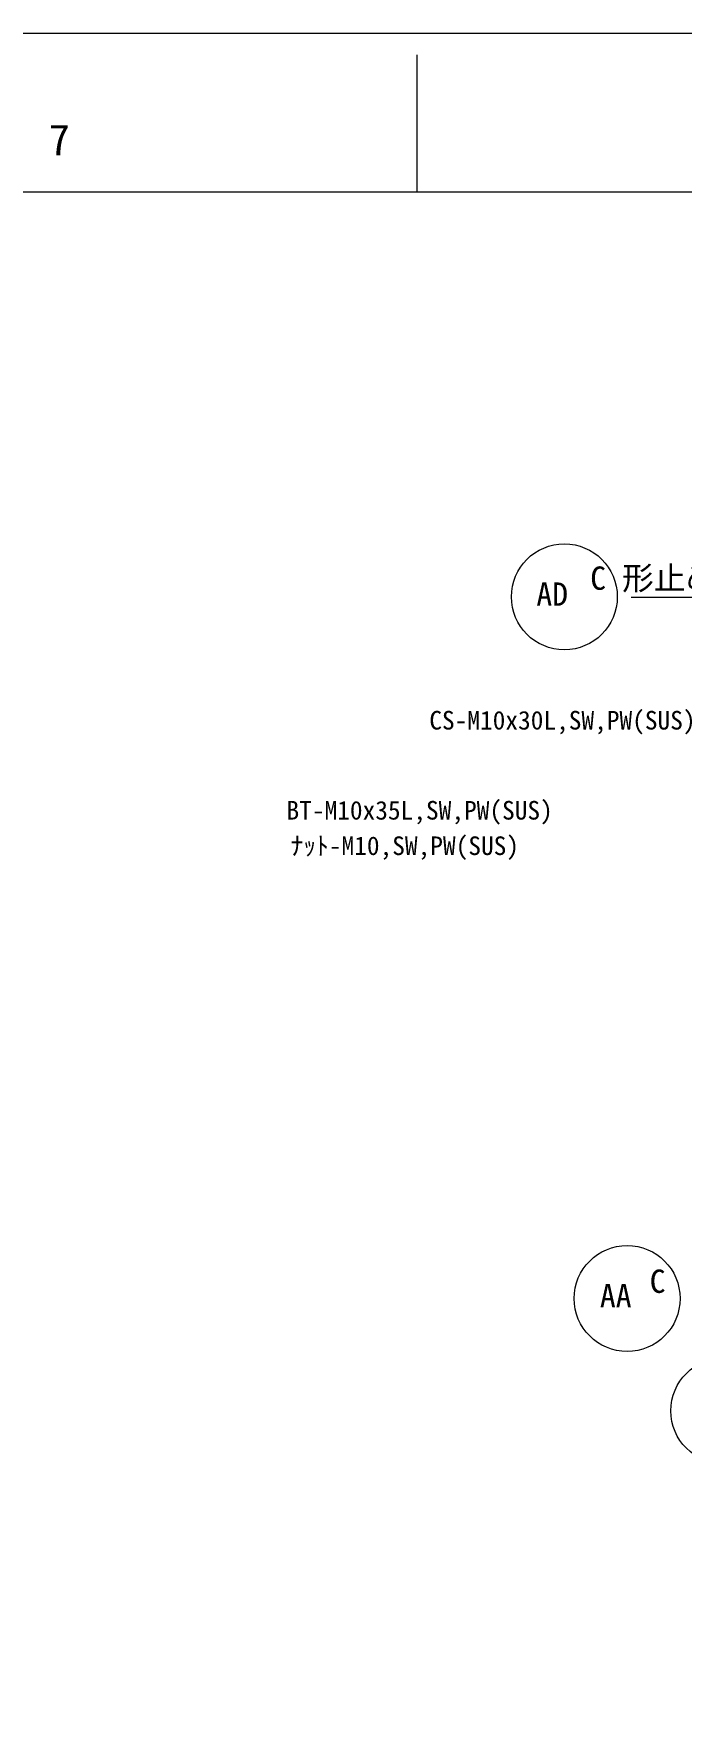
# Model space of a CAD drawing. Units: millimetres at full size. Extents: x -24503 to 24503, y -7436 to 7436.
# Drawn here: x -10536 to -10047, y 3836 to 5107 of the extents above; entities that cross this region are included whole.
import ezdxf
from ezdxf.enums import TextEntityAlignment as Align

# ---------------------------------------------------------------- set-up
doc = ezdxf.new("R2010")
doc.units = ezdxf.units.MM
doc.header["$LTSCALE"] = 4.8
for name, color, linetype, lineweight in [('0-0_90_FRAME', 2, 'Continuous', 9), ('0-1_91_BLANK', 6, 'Continuous', 9), ('0-2_08_DIM', 3, 'Continuous', 9), ('0-4_0', 2, 'Continuous', 9)]:
    doc.layers.add(name, color=color, linetype=linetype, lineweight=lineweight)
doc.layers.add('0-9_07_TEXT', color=2, linetype='Continuous')
doc.styles.add('ＭＳ ゴシック', font='')
doc.styles.add('ＭＳ Ｐゴシック', font='')
doc.styles.get('ＭＳ ゴシック').set_extended_font_data('MS Gothic')
doc.styles.get('ＭＳ Ｐゴシック').set_extended_font_data('MS PGothic')

# ---------------------------------------------------------------- blocks, each defined once
blk = doc.blocks.new('AM_BALLOON1')
at = {"layer": '0-2_08_DIM'}
blk.add_circle((0, 0), 5, dxfattribs=at)

msp = doc.modelspace()

# ---------------------------------------------------------------- linework, layer by layer
at = {"layer": '0-0_90_FRAME'}
msp.add_line((-10246.47, 4987.401), (-10246.47, 5091.097), dxfattribs=at)
at = {"layer": '0-0_90_FRAME', "color": 6}
msp.add_lwpolyline([(-13887.51, 546.97), (-7676.365, 546.97), (-7676.365, 4987.401), (-13887.51, 4987.401)], close=True, dxfattribs=at)
at = {"layer": '0-1_91_BLANK'}
msp.add_lwpolyline([(-14198.277, 443.738), (-7572.67, 443.738), (-7572.67, 5107.097), (-14198.277, 5107.097)], close=True, dxfattribs=at)
at = {"layer": '0-2_08_DIM', "color": 2}
msp.add_line((-10084.809, 4681.308), (-9702.009, 4681.308), dxfattribs=at)

# ---------------------------------------------------------------- block references
at = {"layer": '0-2_08_DIM', "xscale": 8, "yscale": 8}
for p in [(-10135.403, 4681.492), (-10087.982, 4151.263), (-10014.924, 4066.407)]:
    msp.add_blockref('AM_BALLOON1', p, dxfattribs=at)

# ---------------------------------------------------------------- texts
at = {"layer": '0-0_90_FRAME', "color": 134, "style": 'ＭＳ ゴシック'}
msp.add_text('7', height=23.46, dxfattribs=at).set_placement((-10524.87, 5008.055), align=Align.BOTTOM_LEFT)
at = {"layer": '0-2_08_DIM', "color": 2}
for s, style, p in [('C', 'ＭＳ ゴシック', (-10115.838, 4681.537)), ('形止め輪', 'ＭＳ Ｐゴシック', (-10091.838, 4681.537)), ('C', 'ＭＳ ゴシック', (-10070.919, 4150.232))]:
    msp.add_text(s, height=17.6, dxfattribs=dict(at, style=style)).set_placement(p, align=Align.BOTTOM_LEFT)
at = {"layer": '0-4_0', "color": 134, "style": 'ＭＳ ゴシック'}
for s, p in [('AD', (-10156.546, 4669.492)), ('AA', (-10108.553, 4139.263))]:
    msp.add_text(s, height=17.6, dxfattribs=at).set_placement(p, align=Align.BOTTOM_LEFT)
at = {"layer": '0-9_07_TEXT', "color": 134, "style": 'ＭＳ ゴシック'}
for s, p in [('CS-M10x30L,SW,PW(SUS)', (-10237.425, 4576.981)), ('BT-M10x35L,SW,PW(SUS)', (-10345.293, 4508.941)), ('ﾅｯﾄ-M10,SW,PW(SUS)', (-10342.128, 4482.144))]:
    msp.add_text(s, height=14.08, dxfattribs=at).set_placement(p, align=Align.BOTTOM_LEFT)

doc.saveas('drawing.dxf')
